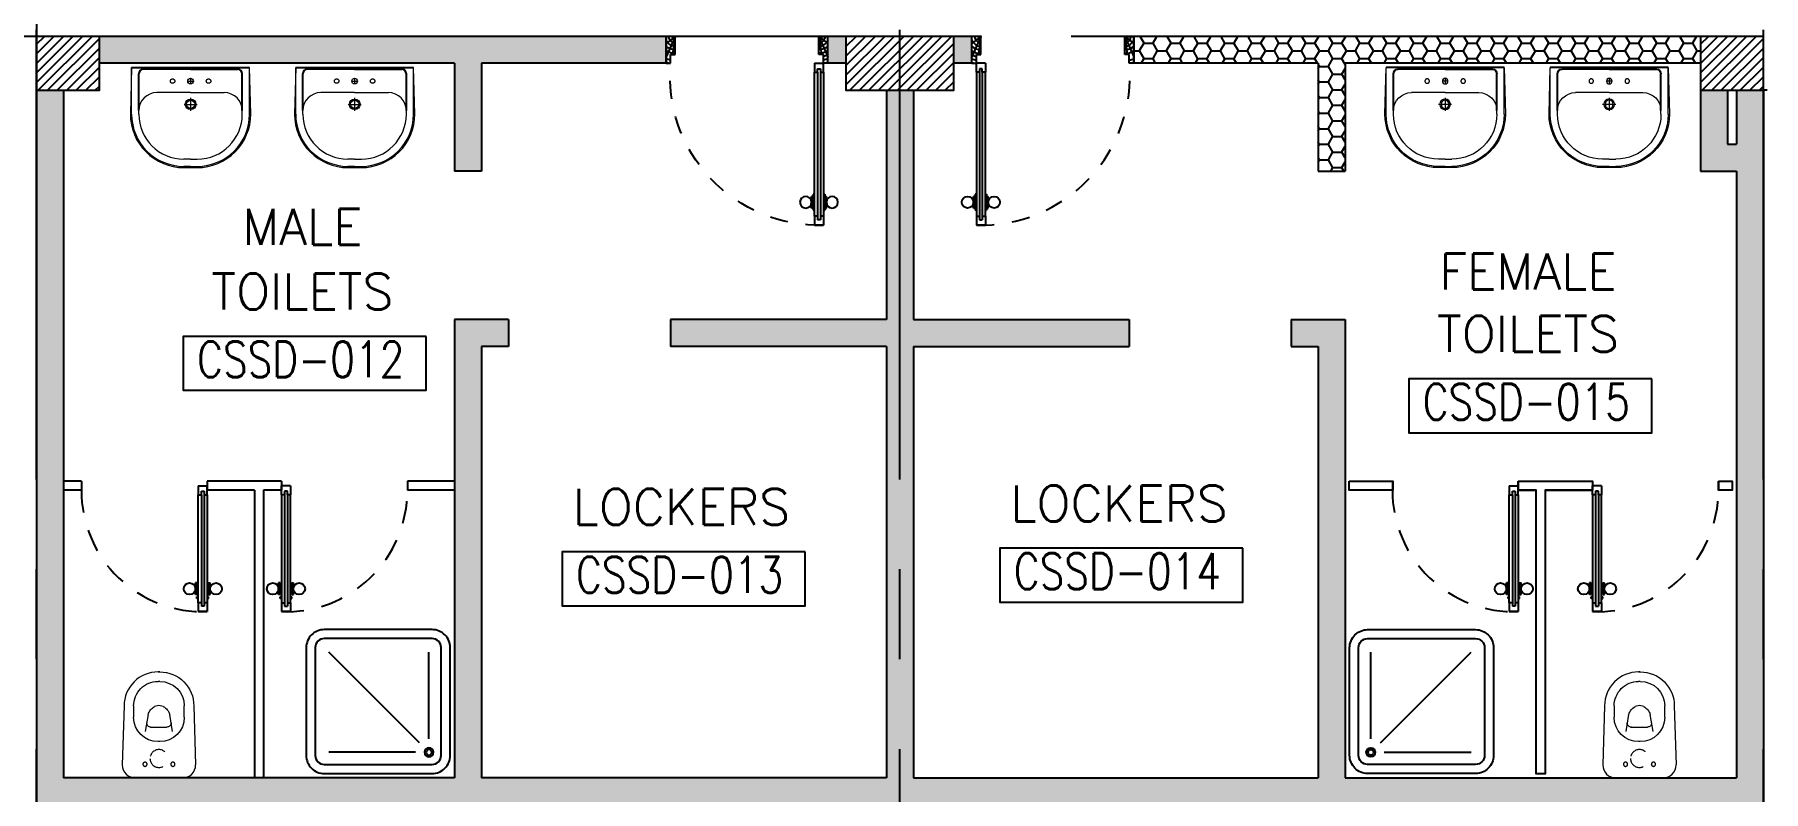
# Model space of a CAD drawing. Extents: x 417866.9 to 417960.2, y 43448 to 43538.2.
# Drawn here: x 417905.91 to 417915.52, y 43490.27 to 43494.48 of the extents above; entities that cross this region are included whole.
import ezdxf
from ezdxf.enums import TextEntityAlignment as Align

# ---------------------------------------------------------------- set-up
doc = ezdxf.new("R2010")
doc.units = 0
doc.header["$MEASUREMENT"] = 0
for name, pattern in [('CENTERX2', [4, 2.5, -0.5, 0.5, -0.5]), ('DASHED', [0.75, 0.5, -0.25]), ('HIDDEN', [0.375, 0.25, -0.125]), ('HIDDEN2', [0.1875, 0.125, -0.0625])]:
    doc.linetypes.add(name, pattern=pattern)
for name, color, linetype in [('A-JEERI', 3, 'CONTINUOUS'), ('AXES', 11, 'CENTERX2'), ('COL', 2, 'CONTINUOUS'), ('DOOR', 4, 'CONTINUOUS'), ('FIX', 3, 'CONTINUOUS'), ('HAT', 8, 'CONTINUOUS'), ('PART', 9, 'CONTINUOUS'), ('RM-BOX', 2, 'CONTINUOUS'), ('RM-NAME', 2, 'CONTINUOUS'), ('RM-NO', 2, 'CONTINUOUS'), ('WALL', 2, 'CONTINUOUS'), ('WallType2', 3, 'CONTINUOUS')]:
    doc.layers.add(name, color=color, linetype=linetype)
doc.styles.add('ROMANS', font='ROMANS.shx', dxfattribs={"width": 0.6})
pattern_1 = [(0, (0, 0), (0.075, 0.04330127), [0.05, -0.1]), (120, (0, 0), (-0.074999999836, 0.043301270284), [0.05, -0.1]), (60, (0, 0), (1.64e-10, 0.086602540284), [-0.1, 0.05])]

# ---------------------------------------------------------------- blocks, each defined once
blk = doc.blocks.new('DOOR90')
at = {"layer": 'DOOR', "color": 7, "linetype": 'ByBlock'}
for p, q in [((-150, 0), (0, 0)), ((-150, 0), (-150, -25)), ((0, -50), (-113.7, 0)), ((0, -50), (-40.1, 0)), ((0, -50), (0, 0)), ((-1000, -25), (-1050, -25)), ((-1050, -75), (-1050, -25)), ((-1050, -25), (-1050, -75)), ((-1000, -75), (-1050, -75)), ((-1000, -42), (-1020, -42)), ((-1020, -42), (-1020, -58)), ((-1000, -58), (-1020, -58)), ((-1000, -25), (-1000, -42)), ((-1000, -58), (-1000, -75)), ((-877.6, -17.8), (-967.6, -17.8)), ((-967.6, -25), (-967.6, -17.8)), ((-967.6, -75), (-967.6, -82.2)), ((-877.6, -82.2), (-967.6, -82.2)), ((-955, -8.8), (-890.2, -8.8)), ((-955, -17.8), (-955, -8.8)), ((-955, -17.8), (-890.2, -17.8)), ((-955, -82.2), (-890.2, -82.2)), ((-955, -82.2), (-955, -91.2)), ((-955, -91.2), (-890.2, -91.2)), ((-890.2, -17.8), (-890.2, -8.8)), ((-890.2, -82.2), (-890.2, -91.2)), ((-877.6, -25), (-877.6, -17.8)), ((-877.6, -75), (-877.6, -82.2)), ((-200, -25), (-150, -25)), ((-200, -42), (-200, -25)), ((-180, -42), (-200, -42)), ((-200, -58), (-180, -58)), ((-200, -75), (-200, -58)), ((-150, -75), (-200, -75)), ((-180, -58), (-180, -42)), ((-150, -25), (-100, -25)), ((-150, -75), (-150, -25)), ((-100, -25), (-100, -50)), ((0, -50), (-100, -36.6)), ((-100, -50), (0, -50)), ((0, -850), (-113.7, -900)), ((-100, -875), (-100, -850)), ((0, -850), (-100, -863.4)), ((-100, -850), (0, -850)), ((0, -850), (-40.1, -900)), ((0, -850), (0, -900)), ((-150, -875), (-100, -875)), ((-150, -900), (-150, -875)), ((-150, -900), (0, -900)), ((0, -900), (-150, -900))]:
    blk.add_line(p, q, dxfattribs=at)
at = {"layer": 'DOOR', "linetype": 'ByBlock'}
for p, q in [((-200, -25), (-1000, -25)), ((-200, -42), (-1000, -42)), ((-200, -58), (-1000, -58)), ((-1000, -75), (-200, -75))]:
    blk.add_line(p, q, dxfattribs=at)
at = {"layer": 'DOOR', "color": 7, "linetype": 'ByBlock'}
for centre in [(-922.6, 23.5), (-922.6, -123.5)]:
    blk.add_circle(centre, 32.4, dxfattribs=at)
for centre, radius, start, end in [((0, -50), 154.4, 161.10529, 166.28577), ((0, -50), 94.4, 148.01819, 180), ((0, -50), 134.4, 158.15985, 169.28002), ((0, -50), 114.4, 154.08384, 167.37743), ((0, -50), 74.4, 137.77643, 180), ((0, -50), 54.4, 113.20738, 180), ((0, -50), 34.4, 90, 180), ((0, -50), 14.4, 90, 180), ((0, -850), 94.4, 180, 211.98181), ((0, -850), 74.4, 180, 222.22357), ((0, -850), 54.4, 180, 246.79262), ((0, -850), 34.4, 180, 270), ((0, -850), 14.4, 180, 270), ((0, -850), 154.4, 193.71423, 198.89471), ((0, -850), 134.4, 190.71998, 201.84015)]:
    blk.add_arc(centre, radius, start, end, dxfattribs=at)
at = {"layer": 'DOOR', "linetype": 'HIDDEN', "ltscale": 0.5}
blk.add_arc((-222.2, -50), 828.2, 178.27012, 275.00304, dxfattribs=at)
blk = doc.blocks.new('SHR1')
at = {"layer": 'FIX'}
for p, q in [((-195.7, 195.7), (-700, 700)), ((-142.7, 217.7), (-142.7, 700)), ((-217.7, 142.7), (-700, 142.7))]:
    blk.add_line(p, q, dxfattribs=at)
for points in [[(-825, 125), (-825, 725, -0.414214), (-725, 825), (-125, 825, -0.414214), (-25, 725), (-25, 125, -0.414214), (-125, 25), (-725, 25, -0.414214)], [(-775, 125), (-775, 725, -0.414214), (-725, 775), (-125, 775, -0.414214), (-75, 725), (-75, 125, -0.414214), (-125, 75), (-725, 75, -0.414214)]]:
    blk.add_lwpolyline(points, format="xyb", close=True, dxfattribs=at)
for radius in [25, 15]:
    blk.add_circle((-142.7, 142.7), radius, dxfattribs=at)
blk = doc.blocks.new('LAV-003')
at = {"layer": 'FIX', "linetype": 'ByBlock'}
blk.add_line((-327.5, -25), (327.5, -25), dxfattribs=at)
at = {"layer": 'FIX', "linetype": 'Continuous', "lineweight": 20}
for p, q in [((-327.5, -285), (-327.5, -25)), ((327.5, -285), (327.5, -25)), ((0, -165), (-187.5, -165)), ((0, -165), (187.5, -165)), ((-287.5, -285), (-287.5, -265)), ((287.5, -285), (287.5, -265)), ((0, -535), (-37.5, -535)), ((0, -575), (-37.5, -575)), ((0, -535), (37.5, -535)), ((0, -575), (37.5, -575))]:
    blk.add_line(p, q, dxfattribs=at)
at = {"layer": 'FIX', "linetype": 'ByBlock', "ltscale": 0.3}
for p, q in [((-287.5, -265), (-287.5, -60)), ((0, -35), (-262.5, -35)), ((0, -35), (262.5, -35)), ((287.5, -265), (287.5, -60))]:
    blk.add_line(p, q, dxfattribs=at)
at = {"layer": 'FIX', "lineweight": 20}
for p, q in [((0, -85.4), (0, -116.5)), ((-15.6, -100.9), (15.5, -100.9))]:
    blk.add_line(p, q, dxfattribs=at)
at = {"layer": 'FIX', "linetype": 'DASHED', "lineweight": 20, "ltscale": 0.04}
for p, q in [((-35.7, -230.5), (36.6, -230.5)), ((0, -193.9), (0, -266.1))]:
    blk.add_line(p, q, dxfattribs=at)
at = {"layer": 'FIX', "linetype": 'Continuous', "lineweight": 20}
blk.add_lwpolyline([(294.8, -25), (0, -25), (-327.5, -25), (-334.5, -285, 0.414214), (-37.5, -582), (0, -582), (37.5, -582, 0.414214), (334.5, -285), (327.5, -25), (0, -25)], format="xyb", dxfattribs=at)
at = {"layer": 'FIX', "linetype": 'HIDDEN', "lineweight": 20, "ltscale": 0.05}
for centre in [(-100, -100.9), (100, -100.9)]:
    blk.add_circle(centre, 12.4, dxfattribs=at)
at = {"layer": 'FIX', "lineweight": 20}
for centre, radius in [((0, -100.9), 15.5), ((0.5, -230), 29.5), ((0.5, -230), 22.5)]:
    blk.add_circle(centre, radius, dxfattribs=at)
at = {"layer": 'FIX', "linetype": 'ByBlock', "ltscale": 0.3}
for centre, start, end in [((-262.5, -60), 90, 180), ((262.5, -60), 0, 90)]:
    blk.add_arc(centre, 25, start, end, dxfattribs=at)
at = {"layer": 'FIX', "linetype": 'Continuous', "lineweight": 20}
for centre, radius, start, end in [((-187.5, -265), 100, 90, 180), ((187.5, -265), 100, 0, 90), ((-37.5, -285), 290, 180, 270), ((-37.5, -285), 250, 180, 270), ((37.5, -285), 290, 270, 0), ((37.5, -285), 250, 270, 0)]:
    blk.add_arc(centre, radius, start, end, dxfattribs=at)
blk = doc.blocks.new('WC')
at = {"layer": 'FIX', "lineweight": 20}
for p, q in [((475, 140.8), (538, 140.8)), ((339, 4.8), (339, -4.8)), ((394.8, 75.7), (490.4, 60.1)), ((533.7, 24.2), (539.5, 0)), ((539.5, 0), (533.7, -24.2)), ((674, 4.8), (674, -4.8)), ((490.4, -60.1), (394.8, -75.7)), ((538, -140.8), (475, -140.8)), ((213.2, -203.8), (210, -203.8))]:
    blk.add_line(p, q, dxfattribs=at)
at = {"layer": 'FIX', "linetype": 'Continuous', "lineweight": 20}
blk.add_line((420.1, -47.3), (420.4, 44.6), dxfattribs=at)
at = {"layer": 'FIX', "lineweight": 20}
for points in [[(210, -203.8, -0.414214), (137, -130.8), (137, 0), (137, 130.8, -0.414214), (210, 203.8)], [(727, -4.8), (727, 4.8, 0.414214), (538, 193.8), (210, 203.8)], [(727, 4.8), (727, -4.8, -0.414214), (538, -193.8), (210, -203.8)]]:
    blk.add_lwpolyline(points, format="xyb", dxfattribs=at)
at = {"layer": 'FIX', "linetype": 'HIDDEN2', "lineweight": 20, "ltscale": 0.3}
blk.add_circle((245, 0), 49.8, dxfattribs=at)
at = {"layer": 'FIX', "linetype": 'HIDDEN', "lineweight": 20, "ltscale": 0.05}
for centre in [(213.2, 77.5), (213.2, -77.5)]:
    blk.add_circle(centre, 11.6, dxfattribs=at)
at = {"layer": 'FIX', "lineweight": 20}
for centre, radius, start, end in [((475, 4.8), 136, 90, 180), ((538, 4.8), 136, 360, 90), ((464.4, -17.6), 82, 51.07583, 71.50405), ((473, -6.9), 68.2, 27.15318, 51.07583), ((475, -4.8), 136, 180, 270), ((464.4, 17.6), 82, 288.49595, 308.92417), ((473, 6.9), 68.2, 308.92417, 332.84682), ((538, -4.8), 136, 270, 0)]:
    blk.add_arc(centre, radius, start, end, dxfattribs=at)
at = {"layer": 'FIX', "linetype": 'Continuous', "lineweight": 20}
for centre, start, end in [((442.7, 45.5), 88.38785, 182.33379), ((442.4, -45.6), 177.66621, 271.61215)]:
    blk.add_arc(centre, 22.3, start, end, dxfattribs=at)

msp = doc.modelspace()

# ---------------------------------------------------------------- hatches: boundary and pattern name
at = {"layer": 'HAT'}
h = msp.add_hatch(dxfattribs=at)
h.set_pattern_fill('ANSI31', color=256, scale=0.3, style=0)
h.set_pattern_definition([(45, (417522.521385, 43455.643322), (-0.0265165043, 0.0265165043), [])])
h.paths.add_polyline_path([(417905.9166, 43494.1743), (417906.2666, 43494.1743), (417906.2666, 43494.4743), (417905.9166, 43494.4743)])
h = msp.add_hatch(dxfattribs=at)
h.set_pattern_fill('ANSI31', color=256, scale=0.3, style=0)
h.set_pattern_definition([(45, (417552.171385, 43455.643322), (-0.0265165043, 0.0265165043), [])])
h.paths.add_polyline_path([(417910.7166, 43494.1743), (417910.7166, 43494.4743), (417910.4166, 43494.4743), (417910.4166, 43494.1743)])
h.paths.add_polyline_path([(417911.0166, 43494.1743), (417911.0166, 43494.4743), (417910.7166, 43494.4743), (417910.7166, 43494.1743)])
h = msp.add_hatch(dxfattribs=at)
h.set_pattern_fill('ANSI31', color=256, scale=0.3, style=0)
h.set_pattern_definition([(45, (417531.771385, 43455.643322), (-0.0265165043, 0.0265165043), [])])
h.paths.add_polyline_path([(417915.1666, 43494.1743), (417915.5166, 43494.1743), (417915.5166, 43494.4743), (417915.1666, 43494.4743)])
at = {"layer": 'WallType2'}
h = msp.add_hatch(dxfattribs=at)
h.set_pattern_fill('HONEY', color=256, scale=0.4, style=0)
h.set_pattern_definition(pattern_1)
h.paths.add_polyline_path([(417909.4166, 43494.4743), (417906.2666, 43494.4743), (417906.2666, 43494.3243), (417908.2416, 43494.3243), (417908.2416, 43493.7243), (417908.3916, 43493.7243), (417908.3916, 43494.3243), (417909.4166, 43494.3243)])
h.paths.add_polyline_path([(417910.4166, 43494.4743), (417910.3166, 43494.4743), (417910.3166, 43494.3243), (417910.4166, 43494.3243)])
h.paths.add_polyline_path([(417911.1166, 43494.4743), (417911.0166, 43494.4743), (417911.0166, 43494.3243), (417911.1166, 43494.3243)])
h = msp.add_hatch(dxfattribs=at)
h.set_pattern_fill('HONEY', color=256, scale=0.4, style=0)
h.set_pattern_definition(pattern_1)
h.paths.add_polyline_path([(417915.1666, 43494.4743), (417912.0166, 43494.4743), (417912.0166, 43494.3243), (417913.0416, 43494.3243), (417913.0416, 43493.7243), (417913.1916, 43493.7243), (417913.1916, 43494.3243), (417915.1666, 43494.3243)])
h = msp.add_hatch(dxfattribs=at)
h.set_pattern_fill('HONEY', color=256, scale=0.4, style=0)
h.set_pattern_definition(pattern_1)
edge = h.paths.add_edge_path()
edge.add_line((417910.7916, 43492.7493), (417911.9916, 43492.7493))
edge.add_line((417911.9916, 43492.7493), (417911.9916, 43492.8993))
edge.add_line((417911.9916, 43492.8993), (417910.7916, 43492.8993))
edge.add_line((417910.7916, 43492.8993), (417910.7916, 43494.1743))
edge.add_line((417910.7916, 43494.1743), (417910.6416, 43494.1743))
edge.add_line((417910.6416, 43494.1743), (417910.6416, 43492.8993))
edge.add_line((417910.6416, 43492.8993), (417909.4416, 43492.8993))
edge.add_line((417909.4416, 43492.8993), (417909.4416, 43492.7493))
edge.add_line((417909.4416, 43492.7493), (417910.6416, 43492.7493))
edge.add_line((417910.6416, 43492.7493), (417910.6416, 43490.3493))
edge.add_line((417910.6416, 43490.3493), (417908.3916, 43490.3493))
edge.add_line((417908.3916, 43490.3493), (417908.3916, 43492.7493))
edge.add_line((417908.3916, 43492.7493), (417908.5416, 43492.7493))
edge.add_line((417908.5416, 43492.7493), (417908.5416, 43492.8993))
edge.add_line((417908.5416, 43492.8993), (417908.2416, 43492.8993))
edge.add_line((417908.2416, 43492.8993), (417908.2416, 43490.3493))
edge.add_line((417908.2416, 43490.3493), (417906.7287, 43490.3493))
edge.add_ellipse((417906.7287, 43490.4223), major_axis=(-0.0516, 0.0516), ratio=1, start_angle=135, end_angle=135.01137, ccw=False)
edge.add_line((417906.7287, 43490.3493), (417906.5979, 43490.3493))
edge.add_line((417906.5979, 43490.3493), (417906.4671, 43490.3493))
edge.add_line((417906.4671, 43490.3493), (417906.0666, 43490.3493))
edge.add_line((417906.0666, 43490.3493), (417906.0666, 43494.1743))
edge.add_line((417906.0666, 43494.1743), (417905.9166, 43494.1743))
edge.add_line((417905.9166, 43494.1743), (417905.9166, 43488.8243))
edge.add_line((417905.9166, 43488.8243), (417906.0666, 43488.8243))
edge.add_line((417906.0666, 43488.8243), (417906.0666, 43490.1993))
edge.add_line((417906.0666, 43490.1993), (417910.6416, 43490.1993))
edge.add_line((417910.6416, 43490.1993), (417910.6416, 43488.7243))
edge.add_line((417910.6416, 43488.7243), (417910.7916, 43488.7243))
edge.add_line((417910.7916, 43488.7243), (417910.7916, 43490.1993))
edge.add_line((417910.7916, 43490.1993), (417915.3666, 43490.1993))
edge.add_line((417915.3666, 43490.1993), (417915.3666, 43488.8243))
edge.add_line((417915.3666, 43488.8243), (417915.5166, 43488.8243))
edge.add_line((417915.5166, 43488.8243), (417915.5166, 43494.1743))
edge.add_line((417915.5166, 43494.1743), (417915.3666, 43494.1743))
edge.add_line((417915.3666, 43494.1743), (417915.3666, 43493.8743))
edge.add_line((417915.3666, 43493.8743), (417915.3166, 43493.8743))
edge.add_line((417915.3166, 43493.8743), (417915.3166, 43494.1743))
edge.add_line((417915.3166, 43494.1743), (417915.1666, 43494.1743))
edge.add_line((417915.1666, 43494.1743), (417915.1666, 43493.7243))
edge.add_line((417915.1666, 43493.7243), (417915.3666, 43493.7243))
edge.add_line((417915.3666, 43493.7243), (417915.3666, 43490.3493))
edge.add_line((417915.3666, 43490.3493), (417914.9584, 43490.3493))
edge.add_ellipse((417914.9584, 43490.4223), major_axis=(-0.0516, 0.0516), ratio=1, start_angle=135, end_angle=135.01137, ccw=False)
edge.add_line((417914.9584, 43490.3493), (417914.8276, 43490.3493))
edge.add_line((417914.8276, 43490.3493), (417914.6967, 43490.3493))
edge.add_line((417914.6967, 43490.3493), (417913.1916, 43490.3493))
edge.add_line((417913.1916, 43490.3493), (417913.1916, 43492.8993))
edge.add_line((417913.1916, 43492.8993), (417912.8916, 43492.8993))
edge.add_line((417912.8916, 43492.8993), (417912.8916, 43492.7493))
edge.add_line((417912.8916, 43492.7493), (417913.0416, 43492.7493))
edge.add_line((417913.0416, 43492.7493), (417913.0416, 43490.3493))
edge.add_line((417913.0416, 43490.3493), (417910.7916, 43490.3493))
edge.add_line((417910.7916, 43490.3493), (417910.7916, 43492.7493))

# ---------------------------------------------------------------- linework, layer by layer
at = {"layer": 'AXES'}
for p, q in [((417910.7166, 43460.01), (417910.7166, 43537.5491)), ((417905.9166, 43460.01), (417905.9166, 43537.1991)), ((417915.5166, 43460.01), (417915.5166, 43537.1991)), ((417959.1694, 43494.4743), (417889.6966, 43494.4743))]:
    msp.add_line(p, q, dxfattribs=at)
at = {"layer": 'COL'}
for points in [[(417905.9166, 43494.4743), (417905.9166, 43494.1743), (417906.2666, 43494.1743), (417906.2666, 43494.4743)], [(417911.0166, 43494.4743), (417910.4166, 43494.4743), (417910.4166, 43494.1743), (417911.0166, 43494.1743)], [(417915.1666, 43494.4743), (417915.1666, 43494.1743), (417915.5166, 43494.1743), (417915.5166, 43494.4743)]]:
    msp.add_lwpolyline(points, close=True, dxfattribs=at)
at = {"layer": 'DOOR', "color": 0}
msp.add_line((417915.5366, 43494.1743), (417915.5166, 43494.1743), dxfattribs=at)
at = {"layer": 'DOOR', "linetype": 'ByBlock'}
for p, q in [((417906.8166, 43491.9743), (417906.8166, 43491.9243)), ((417906.8166, 43491.9743), (417906.8666, 43491.9743)), ((417906.8166, 43491.3243), (417906.8166, 43491.9243)), ((417906.8166, 43491.9243), (417906.8336, 43491.9243)), ((417906.8336, 43491.9243), (417906.8336, 43491.9443)), ((417906.8336, 43491.9443), (417906.8496, 43491.9443)), ((417906.8336, 43491.9243), (417906.8336, 43491.3243)), ((417906.8496, 43491.9443), (417906.8496, 43491.9243)), ((417906.8496, 43491.9243), (417906.8496, 43491.3243)), ((417906.8496, 43491.9243), (417906.8666, 43491.9243)), ((417906.8666, 43491.9243), (417906.8666, 43491.9743)), ((417906.8666, 43491.9243), (417906.8666, 43491.3243)), ((417907.2791, 43491.9243), (417907.2791, 43491.9743)), ((417907.3291, 43491.9743), (417907.2791, 43491.9743)), ((417907.2791, 43491.9243), (417907.2791, 43491.3243)), ((417907.2961, 43491.9243), (417907.2791, 43491.9243)), ((417907.2961, 43491.9443), (417907.2961, 43491.9243)), ((417907.3121, 43491.9443), (417907.2961, 43491.9443)), ((417907.2961, 43491.9243), (417907.2961, 43491.3243)), ((417907.3121, 43491.9243), (417907.3121, 43491.9443)), ((417907.3121, 43491.9243), (417907.3121, 43491.3243)), ((417907.3291, 43491.9243), (417907.3121, 43491.9243)), ((417907.3291, 43491.9743), (417907.3291, 43491.9243)), ((417907.3291, 43491.3243), (417907.3291, 43491.9243)), ((417914.1041, 43491.9743), (417914.1041, 43491.9243)), ((417914.1041, 43491.9743), (417914.1541, 43491.9743)), ((417914.1041, 43491.3243), (417914.1041, 43491.9243)), ((417914.1041, 43491.9243), (417914.1211, 43491.9243)), ((417914.1211, 43491.9243), (417914.1211, 43491.9443)), ((417914.1211, 43491.9443), (417914.1371, 43491.9443)), ((417914.1211, 43491.9243), (417914.1211, 43491.3243)), ((417914.1371, 43491.9443), (417914.1371, 43491.9243)), ((417914.1371, 43491.9243), (417914.1371, 43491.3243)), ((417914.1371, 43491.9243), (417914.1541, 43491.9243)), ((417914.1541, 43491.9243), (417914.1541, 43491.9743)), ((417914.1541, 43491.9243), (417914.1541, 43491.3243)), ((417914.5666, 43491.9243), (417914.5666, 43491.9743)), ((417914.6166, 43491.9743), (417914.5666, 43491.9743)), ((417914.5666, 43491.9243), (417914.5666, 43491.3243)), ((417914.5836, 43491.9243), (417914.5666, 43491.9243)), ((417914.5836, 43491.9443), (417914.5836, 43491.9243)), ((417914.5996, 43491.9443), (417914.5836, 43491.9443)), ((417914.5836, 43491.9243), (417914.5836, 43491.3243)), ((417914.5996, 43491.9243), (417914.5996, 43491.9443)), ((417914.5996, 43491.9243), (417914.5996, 43491.3243)), ((417914.6166, 43491.9243), (417914.5996, 43491.9243)), ((417914.6166, 43491.9743), (417914.6166, 43491.9243)), ((417914.6166, 43491.3243), (417914.6166, 43491.9243)), ((417906.8094, 43491.4341), (417906.8004, 43491.4341)), ((417906.8004, 43491.3693), (417906.8004, 43491.4341)), ((417906.8094, 43491.3693), (417906.8094, 43491.4341)), ((417906.8738, 43491.4341), (417906.8828, 43491.4341)), ((417906.8738, 43491.3693), (417906.8738, 43491.4341)), ((417906.8828, 43491.3693), (417906.8828, 43491.4341)), ((417907.2719, 43491.4341), (417907.2629, 43491.4341)), ((417907.2629, 43491.3693), (417907.2629, 43491.4341)), ((417907.2719, 43491.3693), (417907.2719, 43491.4341)), ((417907.3363, 43491.4341), (417907.3453, 43491.4341)), ((417907.3363, 43491.3693), (417907.3363, 43491.4341)), ((417907.3453, 43491.3693), (417907.3453, 43491.4341)), ((417914.0969, 43491.4341), (417914.0879, 43491.4341)), ((417914.0879, 43491.3693), (417914.0879, 43491.4341)), ((417914.0969, 43491.3693), (417914.0969, 43491.4341)), ((417914.1613, 43491.4341), (417914.1703, 43491.4341)), ((417914.1613, 43491.3693), (417914.1613, 43491.4341)), ((417914.1703, 43491.3693), (417914.1703, 43491.4341)), ((417914.5594, 43491.4341), (417914.5504, 43491.4341)), ((417914.5504, 43491.3693), (417914.5504, 43491.4341)), ((417914.5594, 43491.3693), (417914.5594, 43491.4341)), ((417914.6238, 43491.4341), (417914.6328, 43491.4341)), ((417914.6238, 43491.3693), (417914.6238, 43491.4341)), ((417914.6328, 43491.3693), (417914.6328, 43491.4341)), ((417906.8094, 43491.3693), (417906.8004, 43491.3693)), ((417906.8166, 43491.3567), (417906.8094, 43491.3567)), ((417906.8094, 43491.3467), (417906.8094, 43491.3567)), ((417906.8166, 43491.3467), (417906.8094, 43491.3467)), ((417906.8336, 43491.3243), (417906.8166, 43491.3243)), ((417906.8166, 43491.3243), (417906.8166, 43491.2743)), ((417906.8336, 43491.3243), (417906.8336, 43491.3043)), ((417906.8666, 43491.3243), (417906.8496, 43491.3243)), ((417906.8496, 43491.3243), (417906.8496, 43491.3043)), ((417906.8666, 43491.3567), (417906.8738, 43491.3567)), ((417906.8666, 43491.3467), (417906.8738, 43491.3467)), ((417906.8666, 43491.3243), (417906.8666, 43491.2743)), ((417906.8738, 43491.3693), (417906.8828, 43491.3693)), ((417906.8738, 43491.3467), (417906.8738, 43491.3567)), ((417907.2719, 43491.3693), (417907.2629, 43491.3693)), ((417907.2791, 43491.3567), (417907.2719, 43491.3567)), ((417907.2719, 43491.3467), (417907.2719, 43491.3567)), ((417907.2791, 43491.3467), (417907.2719, 43491.3467)), ((417907.2791, 43491.3243), (417907.2961, 43491.3243)), ((417907.2791, 43491.3243), (417907.2791, 43491.2743)), ((417907.2961, 43491.3243), (417907.2961, 43491.3043)), ((417907.3121, 43491.3243), (417907.3291, 43491.3243)), ((417907.3121, 43491.3243), (417907.3121, 43491.3043)), ((417907.3291, 43491.3567), (417907.3363, 43491.3567)), ((417907.3291, 43491.3467), (417907.3363, 43491.3467)), ((417907.3291, 43491.3243), (417907.3291, 43491.2743)), ((417907.3363, 43491.3693), (417907.3453, 43491.3693)), ((417907.3363, 43491.3467), (417907.3363, 43491.3567)), ((417914.0969, 43491.3693), (417914.0879, 43491.3693)), ((417914.1041, 43491.3567), (417914.0969, 43491.3567)), ((417914.0969, 43491.3467), (417914.0969, 43491.3567)), ((417914.1041, 43491.3467), (417914.0969, 43491.3467)), ((417914.1211, 43491.3243), (417914.1041, 43491.3243)), ((417914.1041, 43491.3243), (417914.1041, 43491.2743)), ((417914.1211, 43491.3243), (417914.1211, 43491.3043)), ((417914.1541, 43491.3243), (417914.1371, 43491.3243)), ((417914.1371, 43491.3243), (417914.1371, 43491.3043)), ((417914.1541, 43491.3567), (417914.1613, 43491.3567)), ((417914.1541, 43491.3467), (417914.1613, 43491.3467)), ((417914.1541, 43491.3243), (417914.1541, 43491.2743)), ((417914.1613, 43491.3693), (417914.1703, 43491.3693)), ((417914.1613, 43491.3467), (417914.1613, 43491.3567)), ((417914.5594, 43491.3693), (417914.5504, 43491.3693)), ((417914.5666, 43491.3567), (417914.5594, 43491.3567)), ((417914.5594, 43491.3467), (417914.5594, 43491.3567)), ((417914.5666, 43491.3467), (417914.5594, 43491.3467)), ((417914.5666, 43491.3243), (417914.5836, 43491.3243)), ((417914.5666, 43491.3243), (417914.5666, 43491.2743)), ((417914.5836, 43491.3243), (417914.5836, 43491.3043)), ((417914.5996, 43491.3243), (417914.6166, 43491.3243)), ((417914.5996, 43491.3243), (417914.5996, 43491.3043)), ((417914.6166, 43491.3567), (417914.6238, 43491.3567)), ((417914.6166, 43491.3467), (417914.6238, 43491.3467)), ((417914.6166, 43491.3243), (417914.6166, 43491.2743)), ((417914.6238, 43491.3693), (417914.6328, 43491.3693)), ((417914.6238, 43491.3467), (417914.6238, 43491.3567)), ((417906.8666, 43491.2743), (417906.8166, 43491.2743)), ((417906.8166, 43491.2743), (417906.8666, 43491.2743)), ((417906.8496, 43491.3043), (417906.8336, 43491.3043)), ((417907.2791, 43491.2743), (417907.3291, 43491.2743)), ((417907.3291, 43491.2743), (417907.2791, 43491.2743)), ((417907.2961, 43491.3043), (417907.3121, 43491.3043)), ((417914.5666, 43491.2743), (417914.6166, 43491.2743)), ((417914.6166, 43491.2743), (417914.5666, 43491.2743)), ((417914.5836, 43491.3043), (417914.5996, 43491.3043))]:
    msp.add_line(p, q, dxfattribs=at)
at = {"layer": 'DOOR', "color": 97, "linetype": 'ByBlock'}
for p, q in [((417914.1541, 43491.2743), (417914.1041, 43491.2743)), ((417914.1041, 43491.2743), (417914.1541, 43491.2743)), ((417914.1371, 43491.3043), (417914.1211, 43491.3043))]:
    msp.add_line(p, q, dxfattribs=at)
at = {"layer": 'DOOR', "linetype": 'ByBlock'}
for centre in [(417906.7681, 43491.4017), (417906.9151, 43491.4017), (417907.2306, 43491.4017), (417907.3776, 43491.4017), (417914.0556, 43491.4017), (417914.2026, 43491.4017), (417914.5181, 43491.4017), (417914.6651, 43491.4017)]:
    msp.add_circle(centre, 0.0324, dxfattribs=at)
at = {"layer": 'DOOR', "linetype": 'HIDDEN', "ltscale": 0.5}
for centre, start, end in [((417906.8416, 43491.9489), 179.96077, 272.12255), ((417907.3041, 43491.9489), 267.87745, 0.03923), ((417914.1291, 43491.9489), 179.96077, 272.12255), ((417914.5916, 43491.9489), 267.87745, 0.03923)]:
    msp.add_arc(centre, 0.675, start, end, dxfattribs=at)
at = {"layer": 'FIX'}
msp.add_lwpolyline([(417914.0166, 43490.4743, -0.414214), (417913.9166, 43490.3743)], format="xyb", dxfattribs=at)
at = {"layer": 'PART'}
for p, q in [((417906.1666, 43491.9993), (417906.0666, 43491.9993)), ((417906.1666, 43491.9993), (417906.1666, 43491.9493)), ((417907.2791, 43491.9993), (417906.8666, 43491.9993)), ((417906.8666, 43491.9993), (417906.8666, 43491.9493)), ((417907.2791, 43491.9993), (417907.2791, 43491.9493)), ((417907.9791, 43491.9993), (417907.9791, 43491.9493)), ((417908.2416, 43491.9993), (417907.9791, 43491.9993)), ((417913.4541, 43491.9993), (417913.4541, 43491.9493)), ((417914.1541, 43491.9993), (417914.5666, 43491.9993)), ((417914.1541, 43491.9993), (417914.1541, 43491.9493)), ((417914.5666, 43491.9993), (417914.5666, 43491.9493)), ((417915.2666, 43491.9993), (417915.2666, 43491.9493)), ((417906.1666, 43491.9493), (417906.0666, 43491.9493)), ((417907.1291, 43491.9493), (417906.8666, 43491.9493)), ((417907.1291, 43491.9493), (417907.1291, 43490.3493)), ((417907.2791, 43491.9493), (417907.1791, 43491.9493)), ((417907.1791, 43491.9493), (417907.1791, 43490.3493)), ((417908.2416, 43491.9493), (417907.9791, 43491.9493)), ((417914.1541, 43491.9493), (417914.2541, 43491.9493)), ((417914.3041, 43491.9493), (417914.5666, 43491.9493))]:
    msp.add_line(p, q, dxfattribs=at)
for points in [[(417913.2146, 43491.9993), (417913.4558, 43491.9993), (417913.4558, 43491.9493), (417913.2146, 43491.9493)], [(417914.1541, 43491.9993), (417914.5666, 43491.9993), (417914.5666, 43491.9493), (417914.3041, 43491.9493), (417914.3041, 43490.3723), (417914.2541, 43490.3723), (417914.2541, 43491.9493), (417914.1541, 43491.9493)], [(417915.2666, 43491.9993), (417915.3436, 43491.9993), (417915.3436, 43491.9493), (417915.2666, 43491.9493)]]:
    msp.add_lwpolyline(points, close=True, dxfattribs=at)
at = {"layer": 'RM-BOX'}
for points in [[(417908.083, 43492.8056), (417906.7332, 43492.8056), (417906.7332, 43492.5056), (417908.083, 43492.5056)], [(417914.896, 43492.5698), (417913.5462, 43492.5698), (417913.5462, 43492.2698), (417914.896, 43492.2698)], [(417910.1893, 43491.6073), (417908.8396, 43491.6073), (417908.8396, 43491.3073), (417910.1893, 43491.3073)], [(417912.6226, 43491.6268), (417911.2728, 43491.6268), (417911.2728, 43491.3268), (417912.6226, 43491.3268)]]:
    msp.add_lwpolyline(points, close=True, dxfattribs=at)
at = {"layer": 'WALL'}
for p, q in [((417905.9166, 43496.0443), (417905.9166, 43488.7243)), ((417909.4166, 43494.4743), (417906.1666, 43494.4743)), ((417909.4166, 43494.3243), (417909.4166, 43494.4743)), ((417910.4666, 43494.4743), (417910.3166, 43494.4743)), ((417910.3166, 43494.3243), (417910.3166, 43494.4743)), ((417911.1166, 43494.4743), (417910.9666, 43494.4743)), ((417911.1166, 43494.3243), (417911.1166, 43494.4743)), ((417915.2666, 43494.4743), (417912.0166, 43494.4743)), ((417912.0166, 43494.3243), (417912.0166, 43494.4743)), ((417908.2416, 43494.3243), (417906.2666, 43494.3243)), ((417908.2416, 43494.3243), (417908.2416, 43493.7243)), ((417909.4166, 43494.3243), (417908.3916, 43494.3243)), ((417908.3916, 43494.3243), (417908.3916, 43493.7243)), ((417910.4166, 43494.3243), (417910.3166, 43494.3243)), ((417911.1166, 43494.3243), (417911.0166, 43494.3243)), ((417913.0416, 43494.3243), (417912.0166, 43494.3243)), ((417913.0416, 43494.3243), (417913.0416, 43493.7243)), ((417915.1666, 43494.3243), (417913.1916, 43494.3243)), ((417913.1916, 43494.3243), (417913.1916, 43493.7243)), ((417906.0666, 43494.1743), (417906.0666, 43490.3493)), ((417910.6416, 43494.1743), (417910.6416, 43492.8993)), ((417910.7916, 43494.1743), (417910.7916, 43492.8993)), ((417915.1666, 43494.1743), (417915.1666, 43493.7243)), ((417915.3166, 43494.1743), (417915.3166, 43493.8743)), ((417915.3666, 43494.1743), (417915.3666, 43493.8743)), ((417915.5166, 43494.1743), (417915.5166, 43488.7243)), ((417915.3166, 43493.8743), (417915.3666, 43493.8743)), ((417908.3916, 43493.7243), (417908.2416, 43493.7243)), ((417913.0416, 43493.7243), (417913.1916, 43493.7243)), ((417915.1666, 43493.7243), (417915.3666, 43493.7243)), ((417915.3666, 43493.7243), (417915.3666, 43490.3493)), ((417908.2416, 43492.8993), (417908.2416, 43490.3493)), ((417908.5416, 43492.8993), (417908.2416, 43492.8993)), ((417908.5416, 43492.8993), (417908.5416, 43492.7493)), ((417910.6416, 43492.8993), (417909.4416, 43492.8993)), ((417909.4416, 43492.8993), (417909.4416, 43492.7493)), ((417910.7916, 43492.8993), (417911.9916, 43492.8993)), ((417911.9916, 43492.8993), (417911.9916, 43492.7493)), ((417912.8916, 43492.8993), (417912.8916, 43492.7493)), ((417912.8916, 43492.8993), (417913.1916, 43492.8993)), ((417913.1916, 43492.8993), (417913.1916, 43490.3493)), ((417908.3916, 43492.7493), (417908.3916, 43490.3493)), ((417908.5416, 43492.7493), (417908.3916, 43492.7493)), ((417910.6416, 43492.7493), (417909.4416, 43492.7493)), ((417910.6416, 43492.7493), (417910.6416, 43490.3493)), ((417910.7916, 43492.7493), (417911.9916, 43492.7493)), ((417910.7916, 43492.7493), (417910.7916, 43490.3493)), ((417912.8916, 43492.7493), (417913.0416, 43492.7493)), ((417913.0416, 43492.7493), (417913.0416, 43490.3493)), ((417908.2416, 43490.3493), (417906.0666, 43490.3493)), ((417910.6416, 43490.3493), (417908.3916, 43490.3493)), ((417910.7916, 43490.3493), (417913.0416, 43490.3493)), ((417913.1916, 43490.3493), (417915.3666, 43490.3493))]:
    msp.add_line(p, q, dxfattribs=at)

# ---------------------------------------------------------------- block references
at = {"layer": 'A-JEERI', "linetype": 'ByBlock', "yscale": 0.0009999999892897904, "zscale": 0.001}
for p, xscale in [((417906.7736, 43494.3263), 0.001000000047497451), ((417907.6856, 43494.3263), 0.001000000047497451), ((417913.7476, 43494.3263), -0.001000000047497451), ((417914.6596, 43494.3263), -0.001000000047497451), ((417914.6596, 43494.3263), -0.001000000047497451)]:
    msp.add_blockref('LAV-003', p, dxfattribs=dict(at, xscale=xscale))
at = {"layer": 'DOOR', "color": 0, "yscale": 0.0009999999892897904, "zscale": 0.001}
for p, xscale, rotation in [((417910.3166, 43494.4743), -0.0009999999892897904, 270), ((417911.1166, 43494.4743), 0.0009999999892897904, 90)]:
    msp.add_blockref('DOOR90', p, dxfattribs=dict(at, xscale=xscale, rotation=rotation))
at = {"layer": 'WALL', "yscale": 0.0009999999892897904, "zscale": 0.001}
for name, p, xscale, rotation in [('SHR1', (417908.2416, 43490.3493), -0.0009999999892897904, 90), ('SHR1', (417913.1916, 43490.3493), 0.0009999999892897904, 270), ('WC', (417906.5979, 43490.2123), -0.0009999999892897904, 270), ('WC', (417914.8276, 43490.2123), -0.0009999999892897904, 270)]:
    msp.add_blockref(name, p, dxfattribs=dict(at, xscale=xscale, rotation=rotation))

# ---------------------------------------------------------------- texts
at = {"layer": 'RM-NAME', "style": 'ROMANS'}
for s, p in [('MALE', (417907.3953, 43493.4148)), ('FEMALE', (417914.2083, 43493.1656)), ('TOILETS', (417907.3953, 43493.0549)), ('TOILETS', (417914.2083, 43492.8191)), ('LOCKERS', (417909.5017, 43491.8566)), ('LOCKERS', (417911.935, 43491.8761))]:
    msp.add_text(s, height=0.2, dxfattribs=at).set_placement(p, align=Align.MIDDLE)
at = {"layer": 'RM-NO', "style": 'ROMANS', "width": 0.8}
for tag, p in [('CSSD-012', (417907.3858, 43492.6778)), ('CSSD-015', (417914.1988, 43492.442)), ('CSSD-014', (417911.9254, 43491.499)), ('CSSD-013', (417909.4921, 43491.4795))]:
    msp.add_attdef(tag, text='', height=0.2, dxfattribs=at).set_placement(p, align=Align.MIDDLE)

doc.saveas('drawing.dxf')
